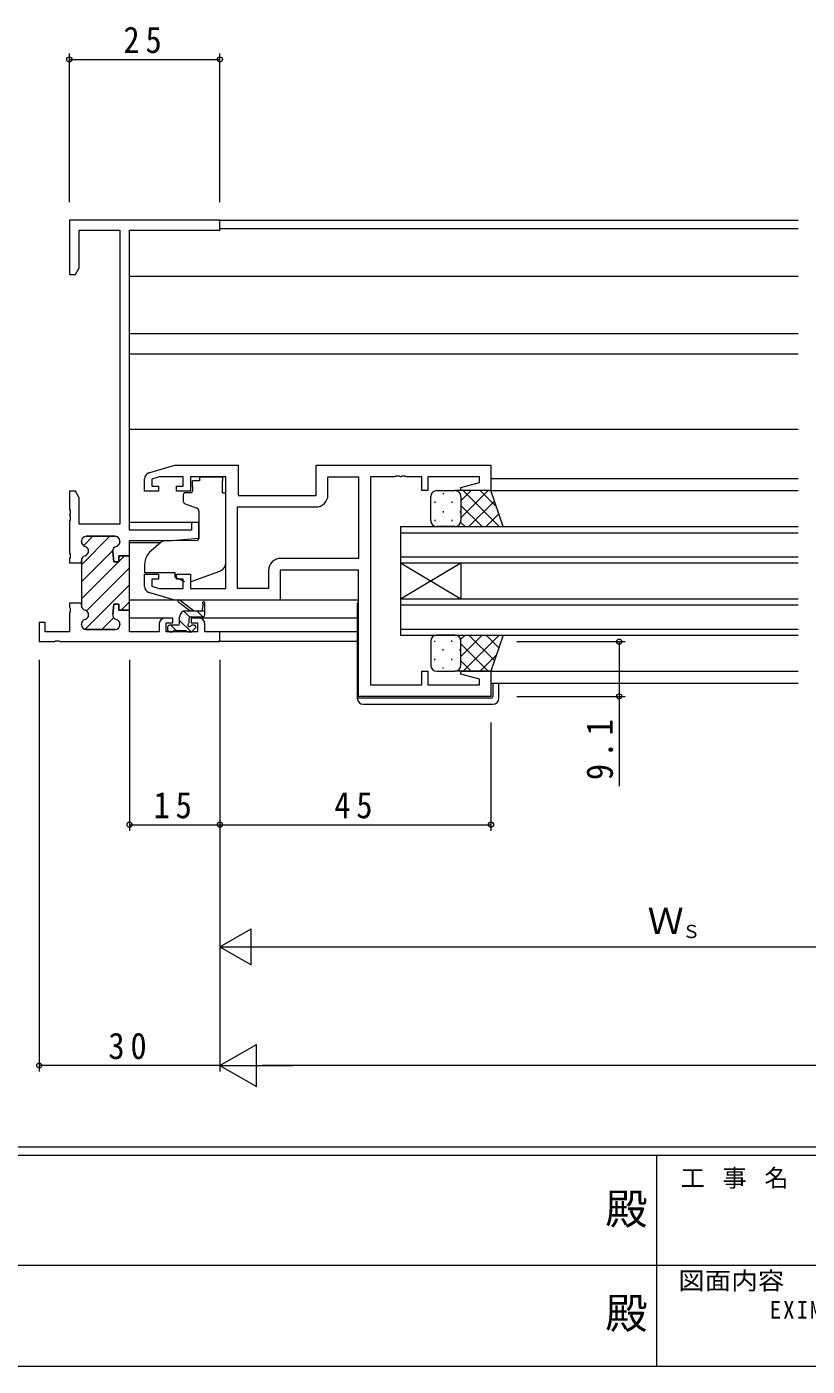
# Model space of a CAD drawing. Units: millimetres on the paper. Extents: x -420 to 373, y -297 to 267.
# Drawn here: x -137.2 to -7.7, y -297 to -74.5 of the extents above; entities that cross this region are included whole.
import ezdxf
from ezdxf.enums import TextEntityAlignment as Align

# ---------------------------------------------------------------- set-up
doc = ezdxf.new("R2010")
doc.units = ezdxf.units.MM
for name, color, linetype, lineweight in [('0-1_YKK_ZWAK', 7, 'Continuous', 9), ('0-3_YKK_11', 7, 'Continuous', 9), ('0-4_YKK_12', 2, 'Continuous', 9), ('0-5_YKK_13', 4, 'Continuous', 9), ('0-7_YKK_D', 6, 'Continuous', 9)]:
    doc.layers.add(name, color=color, linetype=linetype, lineweight=lineweight)
doc.layers.add('0-2_USER1', color=3, linetype='Continuous')
doc.styles.add('ＭＳ ゴシック', font='')
doc.styles.get('ＭＳ ゴシック').set_extended_font_data('MS Gothic')

msp = doc.modelspace()

# ---------------------------------------------------------------- linework, layer by layer
at = {"layer": '0-1_YKK_ZWAK'}
for p, q in [((352.3, -260.6), (-417.7, -260.6)), ((314.5, -262), (-417.7, -262)), ((-32.7, -262), (-32.7, -297)), ((-160.1, -280.199), (-31.3, -280.199)), ((-31.3, -280.199), (97.5, -280.199)), ((-417.7, -297), (314.5, -297))]:
    msp.add_line(p, q, dxfattribs=at)
at = {"layer": '0-3_YKK_11'}
for p, q in [((-130.169, -106.658), (-130.169, -115.658)), ((-105.169, -106.658), (-130.169, -106.658)), ((-105.169, -108.288), (-105.169, -106.658)), ((-128.539, -108.288), (-121.799, -108.288)), ((-128.539, -114.566), (-128.539, -108.288)), ((-121.799, -108.288), (-121.799, -157.158)), ((-120.169, -108.288), (-105.169, -108.288)), ((-120.169, -158.158), (-120.169, -108.288)), ((-120.169, -158.158), (-120.169, -108.288)), ((-130.169, -115.658), (-129.169, -115.658)), ((-129.169, -115.658), (-128.539, -114.566)), ((-116.957, -148.644), (-112.669, -147.358)), ((-112.669, -147.358), (-102.169, -147.358)), ((-102.169, -147.358), (-102.169, -152.358)), ((-89.169, -147.358), (-60.169, -147.358)), ((-89.169, -152.358), (-89.169, -147.358)), ((-60.169, -147.358), (-60.169, -151.558)), ((-117.669, -151.658), (-117.669, -149.602)), ((-115.274, -149.288), (-116.469, -149.646)), ((-116.469, -149.646), (-116.469, -150.858)), ((-116.469, -150.858), (-115.369, -150.858)), ((-115.369, -150.858), (-115.369, -151.658)), ((-111.269, -149.288), (-115.274, -149.288)), ((-112.369, -150.858), (-111.269, -150.858)), ((-112.369, -151.658), (-112.369, -150.858)), ((-111.269, -150.858), (-111.269, -149.288)), ((-110.069, -149.288), (-110.069, -151.658)), ((-104.169, -149.288), (-110.069, -149.288)), ((-104.169, -167.828), (-104.169, -149.288)), ((-87.239, -149.288), (-82.169, -149.288)), ((-87.239, -152.288), (-87.239, -149.288)), ((-82.169, -149.288), (-82.169, -162.828)), ((-76.128, -149.288), (-80.169, -149.288)), ((-80.169, -149.288), (-80.169, -183.828)), ((-75.944, -149.168), (-76.128, -149.288)), ((-75.394, -149.168), (-75.944, -149.168)), ((-75.211, -149.288), (-75.394, -149.168)), ((-75.128, -149.288), (-75.211, -149.288)), ((-74.944, -149.168), (-75.128, -149.288)), ((-74.394, -149.168), (-74.944, -149.168)), ((-74.211, -149.288), (-74.394, -149.168)), ((-71.669, -149.288), (-74.211, -149.288)), ((-71.669, -151.558), (-71.669, -149.288)), ((-70.669, -149.288), (-70.669, -151.558)), ((-62.099, -149.288), (-70.669, -149.288)), ((-65.199, -151.035), (-62.099, -150.205)), ((-65.13, -151.558), (-65.199, -151.035)), ((-62.099, -150.205), (-62.099, -149.288)), ((-130.169, -151.658), (-130.169, -154.699)), ((-129.169, -151.658), (-130.169, -151.658)), ((-128.539, -152.749), (-129.169, -151.658)), ((-128.539, -157.158), (-128.539, -152.749)), ((-115.369, -151.658), (-117.669, -151.658)), ((-110.069, -151.658), (-112.369, -151.658)), ((-102.169, -152.358), (-89.169, -152.358)), ((-70.669, -151.558), (-71.669, -151.558)), ((-60.169, -151.558), (-65.13, -151.558)), ((-130.169, -154.699), (-130.049, -154.883)), ((-130.049, -155.433), (-130.169, -155.616)), ((-130.169, -155.616), (-130.169, -155.699)), ((-130.169, -155.699), (-130.049, -155.883)), ((-130.049, -154.883), (-130.049, -155.433)), ((-102.239, -154.288), (-89.239, -154.288)), ((-102.239, -167.828), (-102.239, -154.288)), ((-102.239, -167.828), (-102.239, -154.288)), ((-130.049, -156.433), (-130.169, -156.616)), ((-130.169, -156.616), (-130.169, -161.949)), ((-130.049, -155.883), (-130.049, -156.433)), ((-121.799, -157.158), (-128.539, -157.158)), ((-109.869, -156.858), (-109.869, -158.158)), ((-108.669, -156.858), (-109.869, -156.858)), ((-108.669, -159.464), (-108.669, -156.858)), ((-128.169, -163.889), (-123.438, -159.158)), ((-128.169, -160.058), (-128.169, -159.958)), ((-128.169, -159.958), (-128.169, -160.058)), ((-127.825, -160.716), (-126.267, -159.158)), ((-127.369, -159.158), (-122.569, -159.158)), ((-122.569, -159.158), (-127.369, -159.158)), ((-121.769, -159.958), (-121.769, -160.058)), ((-121.769, -160.058), (-121.769, -159.958)), ((-109.869, -158.158), (-120.169, -158.158)), ((-120.169, -159.858), (-113.169, -159.858)), ((-120.169, -162.408), (-120.169, -159.858)), ((-120.169, -162.408), (-120.169, -159.858)), ((-113.169, -159.858), (-108.669, -159.464)), ((-130.169, -161.949), (-130.049, -162.133)), ((-130.049, -162.133), (-130.049, -162.683)), ((-128.169, -166.717), (-122.963, -161.511)), ((-122.964, -161.698), (-122.769, -163.408)), ((-122.769, -163.408), (-122.964, -161.698)), ((-122.239, -160.787), (-121.841, -160.388)), ((-130.049, -162.683), (-130.169, -162.866)), ((-130.169, -162.866), (-130.169, -163.558)), ((-130.169, -163.558), (-128.169, -163.558)), ((-128.169, -169.546), (-121.031, -162.408)), ((-128.169, -163.558), (-128.169, -163.157)), ((-128.169, -163.558), (-128.169, -163.157)), ((-128.169, -163.157), (-128.169, -163.558)), ((-128.169, -163.558), (-128.169, -170.258)), ((-128.169, -163.558), (-128.169, -170.258)), ((-127.333, -171.537), (-120.169, -164.374)), ((-122.769, -163.408), (-121.969, -163.408)), ((-121.969, -163.408), (-122.769, -163.408)), ((-121.969, -162.408), (-120.169, -162.408)), ((-121.969, -163.408), (-121.969, -162.408)), ((-121.969, -162.408), (-121.969, -163.408)), ((-120.169, -162.408), (-121.969, -162.408)), ((-120.169, -162.408), (-121.969, -162.408)), ((-120.169, -171.408), (-120.169, -162.408)), ((-82.169, -162.828), (-95.099, -162.828)), ((-117.669, -165.458), (-115.369, -165.458)), ((-117.669, -167.514), (-117.669, -165.458)), ((-116.469, -166.258), (-116.469, -167.469)), ((-115.369, -166.258), (-116.469, -166.258)), ((-115.369, -165.458), (-115.369, -166.258)), ((-112.369, -165.458), (-110.069, -165.458)), ((-112.369, -166.258), (-112.369, -165.458)), ((-111.269, -166.258), (-112.369, -166.258)), ((-111.269, -167.828), (-111.269, -166.258)), ((-110.069, -165.458), (-110.069, -167.828)), ((-97.099, -164.828), (-97.099, -167.828)), ((-95.169, -164.758), (-95.169, -169.758)), ((-82.169, -164.758), (-95.169, -164.758)), ((-82.169, -185.758), (-82.169, -164.758)), ((-127.593, -174.626), (-120.169, -167.202)), ((-112.669, -169.758), (-116.957, -168.471)), ((-116.469, -167.469), (-115.274, -167.828)), ((-115.274, -167.828), (-111.269, -167.828)), ((-110.069, -167.828), (-104.169, -167.828)), ((-97.099, -167.828), (-102.239, -167.828)), ((-130.169, -170.258), (-130.169, -170.949)), ((-128.169, -170.258), (-130.169, -170.258)), ((-128.169, -170.258), (-130.169, -170.258)), ((-130.169, -170.949), (-130.049, -171.133)), ((-130.049, -171.133), (-130.049, -171.683)), ((-128.169, -170.258), (-128.169, -170.658)), ((-122.964, -172.117), (-122.769, -170.408)), ((-122.769, -170.408), (-122.964, -172.117)), ((-122.769, -170.408), (-121.969, -170.408)), ((-121.969, -170.408), (-122.769, -170.408)), ((-121.969, -170.408), (-121.969, -171.408)), ((-121.969, -171.408), (-121.969, -170.408)), ((-121.546, -171.408), (-120.169, -170.031)), ((-95.169, -169.758), (-112.669, -169.758)), ((-135.169, -173.458), (-135.169, -176.658)), ((-134.169, -173.458), (-135.169, -173.458)), ((-134.169, -175.028), (-134.169, -173.458)), ((-130.049, -171.683), (-130.169, -171.866)), ((-130.169, -171.866), (-130.169, -175.028)), ((-124.796, -174.658), (-122.816, -172.678)), ((-121.969, -171.408), (-120.169, -171.408)), ((-120.169, -171.408), (-121.969, -171.408)), ((-120.169, -175.028), (-120.169, -171.408)), ((-112.969, -172.758), (-114.269, -172.758)), ((-112.969, -173.558), (-112.969, -172.758)), ((-109.969, -172.758), (-109.969, -173.558)), ((-108.669, -172.758), (-109.969, -172.758)), ((-130.169, -175.028), (-134.169, -175.028)), ((-128.169, -173.757), (-128.169, -173.858)), ((-128.169, -173.858), (-128.169, -173.757)), ((-127.369, -174.658), (-122.569, -174.658)), ((-122.569, -174.658), (-127.369, -174.658)), ((-121.769, -173.858), (-121.769, -173.757)), ((-121.769, -173.757), (-121.769, -173.858)), ((-115.269, -175.028), (-120.169, -175.028)), ((-115.269, -173.758), (-115.269, -175.028)), ((-114.069, -173.558), (-112.969, -173.558)), ((-114.069, -175.028), (-114.069, -173.558)), ((-108.869, -175.028), (-114.069, -175.028)), ((-109.969, -173.558), (-108.869, -173.558)), ((-108.869, -173.558), (-108.869, -175.028)), ((-107.669, -175.028), (-107.669, -173.758)), ((-105.169, -175.028), (-107.669, -175.028)), ((-105.169, -176.658), (-105.169, -175.028)), ((-135.169, -176.658), (-132.628, -176.658)), ((-132.628, -176.658), (-132.444, -176.538)), ((-132.444, -176.538), (-131.894, -176.538)), ((-131.894, -176.538), (-131.711, -176.658)), ((-131.711, -176.658), (-105.169, -176.658)), ((-71.669, -181.558), (-70.669, -181.558)), ((-71.669, -183.828), (-71.669, -181.558)), ((-70.669, -181.558), (-70.669, -183.828)), ((-65.199, -182.08), (-65.13, -181.558)), ((-62.099, -182.91), (-65.199, -182.08)), ((-65.13, -181.558), (-60.169, -181.558)), ((-60.169, -181.558), (-60.169, -185.758)), ((-80.169, -183.828), (-71.669, -183.828)), ((-70.669, -183.828), (-62.099, -183.828)), ((-62.099, -183.828), (-62.099, -182.91)), ((-60.169, -185.758), (-82.169, -185.758))]:
    msp.add_line(p, q, dxfattribs=at)
msp.add_lwpolyline([(-128.169, -170.258), (-128.169, -170.658), (-128.169, -170.258)], dxfattribs=at)
for centre, radius, start, end in [((-116.669, -149.602), 1, 106.69925, 180.00003), ((-89.239, -152.288), 2, 270, 359.99998), ((-127.369, -159.958), 0.8, 90, 179.99998), ((-127.369, -159.958), 0.8, 90, 179.99998), ((-127.369, -160.058), 0.8, 180.00002, 255.52251), ((-127.369, -160.058), 0.8, 180.00002, 255.52251), ((-122.569, -159.958), 0.8, 0, 89.99998), ((-122.569, -159.958), 0.8, 0, 89.99998), ((-122.569, -160.058), 0.8, 284.47748, 359.99997), ((-122.569, -160.058), 0.8, 284.47748, 359.99997), ((-127.369, -163.157), 0.8, 104.47748, 179.99997), ((-127.369, -163.157), 0.8, 104.47748, 179.99997), ((-127.769, -161.608), 0.8, 284.47751, 75.52248), ((-127.769, -161.608), 0.8, 284.47751, 75.52248), ((-122.169, -161.608), 0.8, 104.47752, 186.50302), ((-122.169, -161.608), 0.8, 104.47752, 186.50302), ((-95.099, -164.828), 2, 90, 179.99998), ((-116.669, -167.514), 1, 179.99995, 253.30074), ((-127.369, -170.658), 0.8, 180.00002, 255.52251), ((-127.369, -170.658), 0.8, 180.00002, 255.52251), ((-127.369, -173.757), 0.8, 104.47748, 179.99997), ((-127.369, -173.757), 0.8, 104.47748, 179.99997), ((-127.769, -172.208), 0.8, 284.47751, 75.52248), ((-127.769, -172.208), 0.8, 284.47751, 75.52248), ((-122.169, -172.208), 0.8, 173.49696, 255.52246), ((-122.169, -172.208), 0.8, 173.49696, 255.52246), ((-122.569, -173.757), 0.8, 0.00002, 75.52251), ((-122.569, -173.757), 0.8, 0.00002, 75.52251), ((-114.269, -173.758), 1, 90, 179.99998), ((-108.669, -173.758), 1, 0, 89.99998), ((-127.369, -173.858), 0.8, 180, 269.99998), ((-127.369, -173.858), 0.8, 180, 269.99998), ((-122.569, -173.858), 0.8, 270, 359.99998), ((-122.569, -173.858), 0.8, 270, 359.99998)]:
    msp.add_arc(centre, radius, start, end, dxfattribs=at)
at = {"layer": '0-4_YKK_12'}
for p, q in [((-105.469, -106.658), (-9.169, -106.658)), ((-105.169, -108.058), (-9.169, -108.058)), ((-120.169, -115.958), (-9.169, -115.958)), ((-120.169, -125.458), (-9.169, -125.458)), ((-120.169, -128.858), (-9.169, -128.858)), ((-120.169, -141.358), (-9.169, -141.358)), ((-60.169, -149.558), (-9.169, -149.558)), ((-60.414, -151.558), (-9.169, -151.558)), ((-108.669, -156.858), (-120.169, -156.858)), ((-75.169, -157.558), (-9.169, -157.558)), ((-75.169, -157.558), (-75.169, -163.558)), ((-75.169, -158.558), (-9.169, -158.558)), ((-115.046, -160.258), (-120.169, -160.258)), ((-75.169, -162.558), (-9.169, -162.558)), ((-75.169, -163.558), (-9.169, -163.558)), ((-75.169, -169.558), (-65.169, -163.558)), ((-75.169, -163.558), (-65.169, -169.558)), ((-75.169, -163.558), (-75.169, -169.558)), ((-65.169, -163.558), (-65.169, -169.558)), ((-75.169, -169.558), (-9.169, -169.558)), ((-75.169, -169.558), (-75.169, -175.558)), ((-75.169, -170.558), (-9.169, -170.558)), ((-114.269, -172.758), (-120.169, -172.758)), ((-82.369, -172.758), (-108.669, -172.758)), ((-82.369, -175.028), (-105.469, -175.028)), ((-75.169, -174.558), (-9.169, -174.558)), ((-75.169, -175.558), (-9.169, -175.558)), ((-82.369, -176.658), (-105.469, -176.658)), ((-60.669, -181.558), (-9.169, -181.558)), ((-60.169, -183.558), (-9.169, -183.558))]:
    msp.add_line(p, q, dxfattribs=at)
at = {"layer": '0-5_YKK_13'}
for p, q in [((-109.739, -150.958), (-109.739, -149.958)), ((-108.569, -149.958), (-109.739, -149.958)), ((-109.739, -150.958), (-109.739, -151.658)), ((-108.569, -149.288), (-108.569, -149.958)), ((-108.569, -149.288), (-104.769, -149.288)), ((-104.769, -149.288), (-104.769, -149.958)), ((-104.769, -150.958), (-104.769, -149.958)), ((-104.769, -151.958), (-104.769, -150.958)), ((-111.269, -152.258), (-111.269, -153.307)), ((-110.039, -151.958), (-110.969, -151.958)), ((-104.769, -151.958), (-104.169, -151.958)), ((-104.169, -163.513), (-104.169, -151.958)), ((-70.169, -156.558), (-70.169, -152.558)), ((-69.504, -153.393), (-69.504, -153.593)), ((-69.169, -151.558), (-66.169, -151.558)), ((-68.089, -151.978), (-68.089, -152.178)), ((-66.674, -153.393), (-66.674, -153.593)), ((-60.169, -151.558), (-66.169, -151.558)), ((-65.259, -152.143), (-65.259, -152.178)), ((-65.169, -156.078), (-60.649, -151.558)), ((-65.169, -153.249), (-63.478, -151.558)), ((-65.169, -152.558), (-65.169, -156.558)), ((-65.169, -152.558), (-65.169, -156.558)), ((-64.801, -151.558), (-58.801, -157.558)), ((-63.821, -157.558), (-59.582, -153.319)), ((-61.973, -151.558), (-59.268, -154.263)), ((-58.169, -157.558), (-60.169, -151.558)), ((-110.94, -153.777), (-108.94, -154.505)), ((-108.669, -154.954), (-108.669, -159.56)), ((-68.089, -155.008), (-68.089, -155.208)), ((-65.259, -155.008), (-65.259, -155.208)), ((-65.169, -154.018), (-61.629, -157.558)), ((-60.992, -157.558), (-58.875, -155.44)), ((-69.504, -156.423), (-69.504, -156.623)), ((-66.169, -157.558), (-69.169, -157.558)), ((-66.674, -156.423), (-66.674, -156.623)), ((-66.169, -157.558), (-58.169, -157.558)), ((-65.202, -156.813), (-64.458, -157.558)), ((-114.906, -160.14), (-116.598, -161.56)), ((-108.886, -159.859), (-114.272, -159.906)), ((-117.669, -163.858), (-117.669, -165.158)), ((-117.669, -165.158), (-112.669, -165.158)), ((-112.669, -165.158), (-112.669, -165.458)), ((-112.669, -165.458), (-112.669, -165.955)), ((-111.363, -166.564), (-112.669, -165.955)), ((-109.797, -166.598), (-105.16, -164.924)), ((-112.596, -169.758), (-120.169, -169.758)), ((-110.169, -171.528), (-111.989, -170.127)), ((-109.569, -171.528), (-111.787, -169.845)), ((-107.969, -170.401), (-108.168, -171.528)), ((-107.669, -172.228), (-107.669, -170.228)), ((-82.169, -169.758), (-95.669, -169.758)), ((-82.369, -170.258), (-82.369, -185.758)), ((-82.169, -170.258), (-82.369, -170.258)), ((-111.869, -173.628), (-111.869, -172.528)), ((-109.972, -175.028), (-111.869, -173.131)), ((-110.159, -172.595), (-111.178, -171.577)), ((-110.869, -171.528), (-107.669, -171.528)), ((-110.269, -173.467), (-110.269, -172.828)), ((-109.969, -172.528), (-107.969, -172.528)), ((-107.982, -172.528), (-108.982, -171.528)), ((-113.869, -174.228), (-113.869, -174.728)), ((-112.169, -173.928), (-113.569, -173.928)), ((-113.569, -175.028), (-113.069, -175.028)), ((-112.417, -174.828), (-113.317, -173.928)), ((-112.869, -174.828), (-110.769, -174.828)), ((-110.569, -175.028), (-109.969, -175.028)), ((-109.469, -173.928), (-109.808, -173.928)), ((-109.757, -174.94), (-109.257, -174.44)), ((-66.169, -175.558), (-69.169, -175.558)), ((-66.169, -175.558), (-58.169, -175.558)), ((-65.202, -176.302), (-64.458, -175.558)), ((-65.169, -179.097), (-61.629, -175.558)), ((-64.801, -181.558), (-58.801, -175.558)), ((-63.821, -175.558), (-59.582, -179.796)), ((-60.992, -175.558), (-58.875, -177.675)), ((-58.169, -175.558), (-60.169, -181.558)), ((-70.169, -176.558), (-70.169, -180.558)), ((-69.504, -176.693), (-69.504, -176.515)), ((-68.089, -178.108), (-68.089, -177.908)), ((-66.674, -176.693), (-66.674, -176.493)), ((-65.259, -178.108), (-65.259, -177.908)), ((-65.169, -180.558), (-65.169, -176.558)), ((-65.169, -180.558), (-65.169, -176.558)), ((-65.169, -177.037), (-60.649, -181.558)), ((-69.504, -179.723), (-69.504, -179.523)), ((-66.674, -179.723), (-66.674, -179.523)), ((-65.169, -179.866), (-63.478, -181.558)), ((-61.973, -181.558), (-59.268, -178.853)), ((-69.169, -181.558), (-66.169, -181.558)), ((-68.089, -181.138), (-68.089, -180.938)), ((-60.169, -181.558), (-66.169, -181.558)), ((-65.259, -180.972), (-65.259, -180.938)), ((-59.869, -183.558), (-59.869, -185.758)), ((-58.869, -186.058), (-58.869, -183.558)), ((-82.369, -185.758), (-82.369, -186.058)), ((-81.869, -186.058), (-82.369, -186.058)), ((-60.169, -186.058), (-81.869, -186.058)), ((-81.369, -187.058), (-59.869, -187.058))]:
    msp.add_line(p, q, dxfattribs=at)
for centre, radius, start, end in [((-110.969, -152.258), 0.3, 90, 180), ((-110.769, -153.307), 0.5, 180, 250), ((-110.039, -151.658), 0.3, 270, 0), ((-69.169, -152.558), 1, 89.99989, 179.99989), ((-66.169, -152.558), 1, 359.99989, 89.99989), ((-66.169, -152.558), 1, 359.99989, 89.99989), ((-109.169, -154.954), 0.5, 0, 70), ((-69.169, -156.558), 1, 179.99989, 269.99989), ((-66.169, -156.558), 1, 269.99989, 359.99989), ((-66.169, -156.558), 1, 269.99989, 359.99989), ((-114.264, -160.906), 1, 90.5, 130), ((-108.969, -159.56), 0.3, 270.5, 0), ((-114.669, -163.858), 3, 130, 180), ((-105.669, -163.513), 1.5, 289.85326, 0), ((-110.94, -165.658), 1, 245, 262.59306), ((-110.137, -165.658), 1, 273.88683, 289.85326), ((-111.969, -169.928), 0.2, 24.41711, 264.41711), ((-107.869, -170.228), 0.2, 0, 239.99998), ((-110.869, -172.528), 1, 90, 180), ((-110.569, -173.467), 0.3, 303.05573, 0), ((-109.969, -172.828), 0.3, 90, 180), ((-107.969, -172.228), 0.3, 270, 0), ((-113.569, -174.228), 0.3, 90, 180), ((-113.569, -174.728), 0.3, 180, 270), ((-113.069, -174.828), 0.2, 270, 0), ((-112.169, -173.628), 0.3, 270, 0), ((-110.569, -174.828), 0.2, 180, 270), ((-110.269, -173.928), 0.25, 123.05573, 326.94426), ((-109.808, -174.228), 0.3, 90, 146.94426), ((-109.969, -174.728), 0.3, 270, 314.99998), ((-109.469, -174.228), 0.3, 314.99998, 90), ((-69.169, -176.558), 1, 90.00009, 180.00009), ((-66.169, -176.558), 1, 0.00009, 90.00009), ((-66.169, -176.558), 1, 0.00009, 90.00009), ((-69.169, -180.558), 1, 180.00009, 270.00009), ((-66.169, -180.558), 1, 270.00009, 0.00009), ((-66.169, -180.558), 1, 270.00009, 0.00009), ((-81.369, -186.058), 1, 180, 270), ((-60.169, -185.758), 0.3, 270, 0), ((-59.869, -186.058), 1, 270, 0)]:
    msp.add_arc(centre, radius, start, end, dxfattribs=at)
at = {"layer": '0-7_YKK_D'}
for p, q in [((-130.169, -103.658), (-130.169, -78.957)), ((-130.169, -79.957), (-105.17, -79.957)), ((-105.17, -103.658), (-105.17, -78.957)), ((-55.869, -176.658), (-37.869, -176.658)), ((-38.869, -176.658), (-38.869, -185.758)), ((-135.169, -179.658), (-135.169, -248.058)), ((-120.169, -179.658), (-120.169, -208.058)), ((-105.169, -179.658), (-105.169, -208.058)), ((-105.169, -179.658), (-105.169, -248.058)), ((-55.869, -185.758), (-37.869, -185.758)), ((-38.869, -185.758), (-38.869, -200.658)), ((-105.169, -190.058), (-105.169, -208.058)), ((-105.169, -190.058), (-105.169, -248.058)), ((-60.169, -190.058), (-60.169, -208.058)), ((-120.169, -207.058), (-105.169, -207.058)), ((-105.169, -207.058), (-60.169, -207.058)), ((-105.169, -210.355), (-105.169, -228.355)), ((-105.169, -227.355), (-99.973, -224.355)), ((-99.973, -230.355), (-99.973, -224.355)), ((-105.169, -227.355), (-94.777, -227.355)), ((-105.169, -227.355), (-99.973, -230.355)), ((-99.169, -227.355), (38.831, -227.355)), ((-105.169, -247.058), (-99.107, -243.558)), ((-99.107, -250.558), (-99.107, -243.558)), ((-105.169, -247.058), (-135.169, -247.058)), ((-105.169, -247.058), (-93.045, -247.058)), ((-105.169, -247.058), (-99.107, -250.558)), ((227.831, -247.058), (-98.169, -247.058))]:
    msp.add_line(p, q, dxfattribs=at)
for centre in [(-130.169, -79.957), (-105.17, -79.957), (-38.869, -176.658), (-38.869, -185.758), (-120.169, -207.058), (-105.169, -207.058), (-105.169, -207.058), (-60.169, -207.058), (-135.169, -247.058)]:
    msp.add_circle(centre, 0.425, dxfattribs=at)

# ---------------------------------------------------------------- texts
at = {"layer": '0-1_YKK_ZWAK', "color": 2, "style": 'ＭＳ ゴシック'}
for p in [(-41.182, -274.956), (-41.182, -292.278)]:
    msp.add_text('殿', height=5.132, dxfattribs=at).set_placement(p, align=Align.BOTTOM_LEFT)
at = {"layer": '0-1_YKK_ZWAK', "style": 'ＭＳ ゴシック', "width": 1.1}
msp.add_text('図面内容', height=2.933, dxfattribs=at).set_placement((-29.083, -285.148), align=Align.BOTTOM_LEFT)
at = {"layer": '0-1_YKK_ZWAK', "insert": (-28.688, -267.533), "char_height": 2.933, "attachment_point": 7, "style": 'ＭＳ ゴシック'}
msp.add_mtext('\\T1.16;工\\~事\\~名', dxfattribs=at)
at = {"layer": '0-2_USER1', "color": 7, "insert": (-13.903, -289.449), "char_height": 2.933, "attachment_point": 7, "style": 'ＭＳ ゴシック'}
msp.add_mtext('\\T1.18;\\W0.95;EXIMA32\\~T-1\\~片引き窓【内動タイプ】', dxfattribs=at)
at = {"layer": '0-7_YKK_D', "color": 3, "style": 'ＭＳ ゴシック'}
msp.add_text('Ｗ', height=4.399, dxfattribs=at).set_placement((-34.169, -226.555), align=Align.BOTTOM_LEFT)
at = {"layer": '0-7_YKK_D', "color": 7, "style": 'ＭＳ ゴシック'}
msp.add_text('Ｓ', height=2.199, dxfattribs=at).set_placement((-28.409, -226.555), align=Align.BOTTOM_LEFT)
at = {"layer": '0-7_YKK_D', "color": 3, "char_height": 4.399, "attachment_point": 7, "style": 'ＭＳ ゴシック'}
for s, insert in [('\\T1.36;\\W0.9;25', (-121.189, -78.957)), ('\\T1.36;\\W0.9;15', (-116.189, -206.058)), ('\\T1.36;\\W0.9;45', (-86.189, -206.058)), ('\\T1.36;\\W0.9;30', (-123.689, -246.058))]:
    msp.add_mtext(s, dxfattribs=dict(at, insert=insert))
at = {"layer": '0-7_YKK_D', "color": 3, "insert": (-39.869, -199.658), "char_height": 4.399, "attachment_point": 7, "rotation": 90, "style": 'ＭＳ ゴシック'}
msp.add_mtext('\\T1.38;\\W0.9;9.1', dxfattribs=at)

doc.saveas('drawing.dxf')
